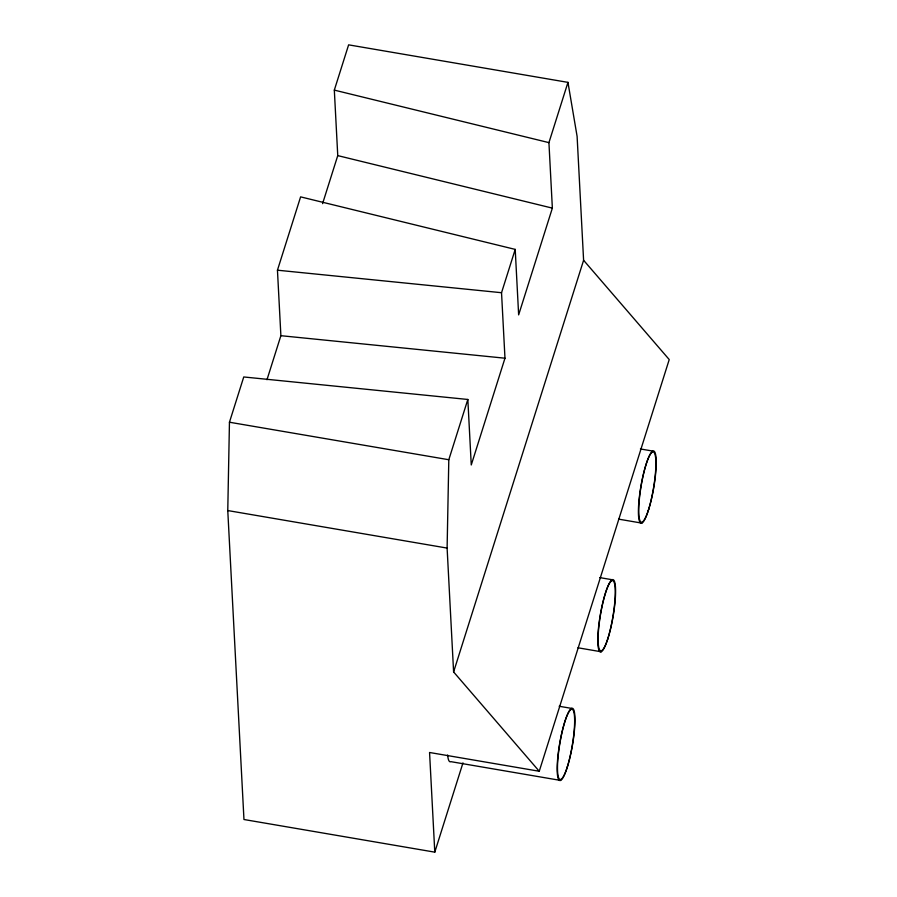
<?xml version="1.0" encoding="UTF-8"?>
<svg xmlns="http://www.w3.org/2000/svg" width="897" height="897" viewBox="0 0 897 897"><rect width="100%" height="100%" fill="white"/><g stroke="black" fill="none" stroke-linecap="round" stroke-linejoin="round"><path stroke-width="1.35" d="M462.975 762.887L434.787 852.15L243.962 819.51L227.771 510.561L229.453 422.229L243.749 376.964L467.83 399.468L471.261 464.96L504.977 358.206L501.535 292.714L515.214 249.4L300.607 196.869L277.453 270.199L280.884 335.691L266.981 379.734M322.584 203.641L337.754 155.607L334.323 90.115L348.619 44.85L567.958 82.367L577.107 136.4L583.599 260.265L669.229 359.562L539.243 771.252L453.602 671.943L447.11 548.078L448.803 459.735L467.83 399.468M515.214 249.4L518.645 314.881L552.361 208.126L548.93 142.634L567.958 82.367M453.602 671.943L583.599 260.265M277.453 270.199L501.535 292.714M280.884 335.691L504.977 358.206M640.413 448.96L652.758 451.068M229.453 422.229L448.803 459.735M618.56 519.128L641.86 523.119M227.771 510.561L447.11 548.078M599.79 577.612L612.135 579.72M577.937 647.78L601.237 651.771M559.167 706.264L571.501 708.372M539.243 771.252L429.562 752.493L434.787 852.15M560.614 780.424L450.944 761.665A36.172 6.369 -80.3 0 1 447.659 755.016M334.323 90.115L548.93 142.634M337.754 155.607L552.361 208.126M648.34 510.382A36.172 6.369 -80.3 0 0 654.059 452.447A36.172 6.369 -80.3 0 0 639.045 499.977A36.172 6.369 -80.3 0 0 648.34 510.382M648.666 509.361A36.172 6.369 -80.3 0 0 654.373 451.426A36.172 6.369 -80.3 0 0 639.37 498.967A36.172 6.369 -80.3 0 0 648.666 509.361M567.42 766.666A36.172 6.369 -80.3 0 0 573.127 708.731A36.172 6.369 -80.3 0 0 558.125 756.261A36.172 6.369 -80.3 0 0 567.42 766.666M608.043 638.014A36.172 6.369 -80.3 0 0 613.75 580.079A36.172 6.369 -80.3 0 0 598.748 627.62A36.172 6.369 -80.3 0 0 608.043 638.014M567.095 767.686A36.172 6.369 -80.3 0 0 572.813 709.751A36.172 6.369 -80.3 0 0 557.799 757.281A36.172 6.369 -80.3 0 0 567.095 767.686M607.718 639.034A36.172 6.369 -80.3 0 0 613.436 581.099A36.172 6.369 -80.3 0 0 598.422 628.629A36.172 6.369 -80.3 0 0 607.718 639.034"/></g></svg>
